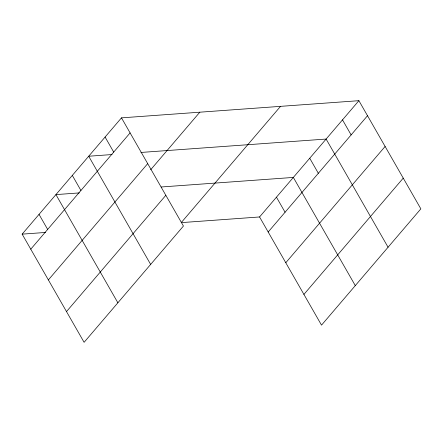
<?xml version="1.0" encoding="UTF-8"?>
<svg xmlns="http://www.w3.org/2000/svg" width="443" height="443" viewBox="0 0 443 443"><rect width="100%" height="100%" fill="white"/><g stroke="black" fill="none" stroke-linecap="round" stroke-linejoin="round"><path stroke-width="0.66" d="M121.482 117.86L183.435 226.041L84.104 342.317L22.15 234.142L121.482 117.86L358.896 100.683L420.85 208.858L321.518 325.14L259.565 216.959L181.22 222.63L280.546 106.348M30.766 249.187L130.098 132.906M48.37 279.921L147.696 163.639M150.659 169.752L199.826 112.19M66.505 311.584L165.832 195.308M259.565 216.959L358.896 100.683M268.181 232.005L367.513 115.728M285.785 262.738L385.117 146.461M303.92 294.407L403.246 178.125M112.068 154.541L88.7 156.235L150.653 264.41M140.935 152.453L326.114 139.052L388.074 247.233M79.291 192.915L55.923 194.604L117.877 302.785M161.174 186.99L293.338 177.427L355.292 285.602M22.15 234.142L45.518 232.453M342.505 119.865L351.122 134.91M309.729 158.24L318.345 173.285M276.454 197.19L285.07 212.241M105.091 137.048L113.707 152.093M72.314 175.422L80.931 190.468M39.034 214.373L47.65 229.419"/></g></svg>
